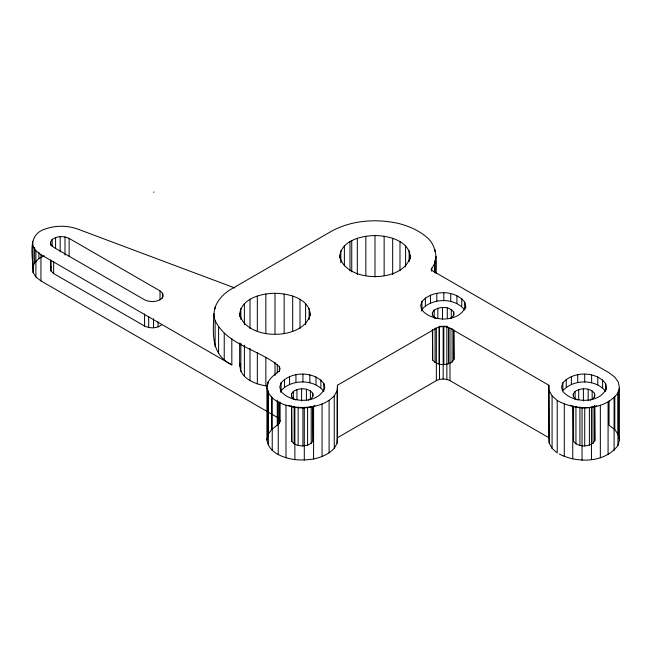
<?xml version="1.0" encoding="UTF-8"?>
<svg xmlns="http://www.w3.org/2000/svg" width="652" height="652" viewBox="0 0 652 652"><rect width="100%" height="100%" fill="white"/><g stroke="black" fill="none" stroke-linecap="round" stroke-linejoin="round"><path stroke-width="0.98" d="M275.005 375.495L275.005 362.373M291.493 406.188L291.786 441.437L294.158 443.882L298.143 445.495L302.935 445.952L302.935 407.427M302.935 445.952L307.605 445.161L311.216 443.287L313.058 440.687L313.058 406.212M436.049 273.604C436.644 260.702 437.533 245.519 426.098 236.684C418.193 230.099 408.6 226.105 398.731 223.497C376.465 218.542 352.121 220.115 331.819 231.052L231.827 288.779C220.775 294.867 210.669 307.328 215.119 320.588C226.823 344.59 257.76 349.39 277.279 364.875L279.366 366.677L280.099 368.812L279.366 370.939C273.856 375.299 266.953 379.66 266.929 387.565L266.929 440.051C268.868 453.034 283.587 457.916 294.875 459.619C308.64 460.891 324.272 458.853 334.248 448.364L334.248 395.886L337.1 390.687L337.459 385.226L436.351 328.135C440.581 326.033 445.748 326.033 449.978 328.135L548.87 385.226L549.228 443.164L552.081 448.364L557.224 452.944L557.224 400.467L552.081 395.886L549.228 390.687M339.643 257.996C339.904 240.857 361.078 235.747 374.99 235.568C389.187 235.617 411.029 241.297 410.344 259.007M432.382 329.92L432.683 360.091C437.207 365.796 446.351 365.699 452.105 361.942L453.947 359.342L453.947 329.945M432.382 315.723L432.382 312.683L434.224 310.083C439.978 306.326 449.122 306.228 453.645 311.933L453.947 314.737L452.105 317.337L450.304 318.274M334.248 448.364L337.1 443.164L337.459 437.712L337.459 385.226M434.705 272.438L434.705 263.351L436.049 256.448M266.929 440.051L268.013 434.631L268.013 390.222M239.651 316.733C238.974 299.023 260.808 293.343 275.005 293.294C288.917 293.473 310.091 298.583 310.352 315.723M267.687 386.041C256.024 384.867 237.923 377.989 240.254 363.547M310.352 313.71C304.826 341.192 245.176 341.192 239.651 313.71M410.344 255.983C404.819 283.465 345.169 283.465 339.643 255.983M559.245 453.988C577.379 463.409 604.909 463.018 617.957 445.438L617.957 392.96L619.4 387.565L618.316 382.145L614.779 377.084L609.049 372.748L431.037 269.969L434.705 263.351M617.957 445.438L619.4 440.051L619.4 387.565M281.085 382.814L279.789 386.807L280.686 390.833C290.107 403.775 319.178 404.24 324.761 387.549L323.857 383.523C314.085 370.98 291.468 371.045 281.085 382.814L281.085 390.687L280.564 392.284M421.974 301.468L420.679 305.462L421.575 309.496C430.996 322.43 460.067 322.895 465.65 306.212L464.754 302.178C454.982 289.635 432.357 289.7 421.974 301.468L421.974 309.341L421.461 310.939M562.872 382.814L561.568 386.807L562.472 390.833C571.885 403.775 600.957 404.24 606.539 387.549L605.643 383.523C595.871 370.98 573.247 371.045 562.872 382.814L562.872 390.687C573.247 378.918 595.871 378.853 605.643 391.396L605.643 383.523M268.013 434.631L271.55 429.57L279.366 423.417L280.099 421.29L280.099 402.113M280.099 421.29L279.366 419.163L277.279 417.353L40.946 280.906L35.901 276.994L33.04 272.397C33.554 257.393 25.819 234.899 45.135 229.048C55.412 225.388 66.822 225.347 77.148 228.86L234.818 287.972M32.6 267.532L34.613 262.789L38.916 258.591L44.246 255.763M50.538 242.153L52.144 239.504C57.009 235.91 63.774 235.845 69.12 238.404L160.017 290.882L162.609 293.253L163.147 296.049L161.541 298.697C156.684 302.292 149.911 302.357 144.565 299.798L53.668 247.32L51.084 244.948L50.538 242.153L50.538 245.185M161.541 324.932C156.684 328.535 149.911 328.6 144.565 326.041L53.668 273.563L51.084 271.183L50.538 268.396L51.337 267.067M291.493 397.068L291.493 394.028L293.335 391.428C299.089 387.671 308.233 387.565 312.756 393.278L313.058 396.074L311.216 398.674L308.51 400.083M573.271 396.049L573.271 394.028L575.113 391.428C580.875 387.671 590.011 387.565 594.542 393.278L594.836 396.074L592.994 398.674L590.288 400.083M573.271 406.188L573.573 441.437C578.096 447.142 587.24 447.036 592.994 443.287L594.836 440.687L594.836 406.212M557.224 400.467C575.618 410.988 604.347 411.127 617.957 392.96M281.085 390.687C291.468 378.918 314.085 378.853 323.857 391.396M421.974 309.341C432.357 297.573 454.982 297.508 464.754 310.05L464.754 302.178M266.929 387.565C268.868 400.556 283.587 405.438 294.875 407.133C308.64 408.405 324.272 406.367 334.248 395.886M153.953 191.965L153.701 192.299M337.459 437.712L436.351 380.621C440.581 378.51 445.748 378.51 449.978 380.621L548.87 437.712L549.228 443.164M314.965 405.772C306.456 408.788 296.929 408.706 288.534 405.332M596.751 405.772C588.234 408.788 578.715 408.706 570.313 405.332M447.5 326.318L439.554 326.367M436.644 318.583L435.055 317.931L432.683 315.486L432.382 312.683M577.533 399.92L575.944 399.277L573.573 396.823L573.271 394.028M295.755 399.92L294.158 399.277L291.786 396.823L291.493 394.028M32.6 241.289L33.04 246.163L35.901 250.751L40.946 254.671L231.827 364.875L231.827 338.632M213.946 313.71C212.878 334.028 210.873 354.517 231.827 364.875M619.4 440.051L618.316 434.631L614.779 429.57L609.049 425.226L609.049 401.004M594.836 440.687L594.542 405.438M453.947 359.342L453.645 330.181M313.058 440.687L312.756 406.457M618.316 391.233L618.316 434.631M614.779 396.261L614.779 429.57M614.094 397.94L614.094 450.418M608.08 402.154L608.08 454.631M606.539 387.549L606.539 389.521M602.627 379.847L602.627 387.72M600.345 405.291L600.345 457.769M597.794 376.897L597.794 384.77M594.542 393.278L594.542 397.329M592.994 406.783L592.994 443.287M592.171 390.825L592.171 398.934M591.617 374.949L591.617 382.822M591.454 407.133L591.454 459.619M589.392 407.655L589.392 445.161M588.186 389.211L588.186 400.361M584.722 407.427L584.722 445.952M584.705 374.199L584.705 382.064M583.393 388.755L583.393 400.923M582.032 407.557L582.032 460.035M579.921 406.97L579.921 445.495M578.723 389.546L578.723 399.684M577.721 374.713L577.721 382.585M575.944 406.375L575.944 443.882M575.113 391.428L575.113 399.537M573.573 406.962L573.573 441.437M572.749 406.514L572.749 459M571.364 376.457L571.364 384.33M566.246 379.244L566.246 387.117M564.282 404.093L564.282 456.571M552.081 395.886L552.081 448.364M548.87 385.226L548.87 437.712M465.65 306.212L465.65 308.176M461.738 298.51L461.738 306.375M456.905 295.552L456.905 303.424M453.645 311.933L453.645 315.984M452.105 328.486L452.105 361.942M451.274 309.48L451.274 318.608M450.728 293.604L450.728 301.477M449.978 328.135L449.978 380.621M448.494 327.328L448.494 363.824M447.296 307.866L447.296 318.005M446.856 326.929L446.856 379.415M443.808 292.854L443.808 300.727M443.833 326.09L443.833 364.615M443.164 326.505L443.164 378.991M442.496 307.41L442.496 319.578M439.472 326.929L439.472 379.415M439.032 326.644L439.032 364.158M437.834 308.2L437.834 318.339M436.832 293.376L436.832 301.248M436.351 328.135L436.351 380.621M435.055 328.07L435.055 362.545M435.014 249.52L435.014 251.542M435.014 260.621L435.014 272.732M434.224 310.083L434.224 318.192M432.683 329.676L432.683 360.091M431.657 268.078L431.657 271.11M430.467 295.111L430.467 302.984M425.357 297.899L425.357 305.772M409.138 250.694L409.138 261.802M405.609 245.78L405.609 266.97M399.986 241.55L399.986 270.816M392.667 238.306L392.667 274.639M384.142 236.268L384.142 275.625M374.99 235.568L374.99 276.945M365.845 236.268L365.845 275.625M357.312 238.306L357.312 274.639M351.746 240.539L351.746 271.827M349.994 241.55L349.994 270.816M344.378 245.78L344.378 265.959M340.841 250.694L340.841 262.805M337.1 390.687L337.1 443.164M329.105 400.467L329.105 452.944M323.857 383.523L323.857 390.409M322.047 404.093L322.047 456.571M320.849 379.847L320.849 387.72M316.016 376.897L316.016 384.77M313.579 406.514L313.579 459M312.756 393.278L312.756 396.318M311.216 406.783L311.216 443.287M310.385 390.825L310.385 398.934M309.839 374.949L309.839 382.822M309.154 308.429L309.154 319.529M307.605 407.655L307.605 445.161M306.407 389.211L306.407 400.361M305.617 303.506L305.617 324.696M304.297 407.557L304.297 460.035M302.919 374.199L302.919 382.064M301.607 388.755L301.607 400.923M300.002 299.276L300.002 328.543M298.143 406.97L298.143 445.495M296.945 389.546L296.945 399.684M295.943 374.713L295.943 382.585M294.875 407.133L294.875 459.619M294.158 406.375L294.158 443.882M293.335 391.428L293.335 399.537M292.683 296.032L292.683 331.355M291.786 405.952L291.786 441.437M289.578 376.457L289.578 384.33M285.983 405.291L285.983 457.769M284.459 379.244L284.459 387.117M284.15 293.995L284.15 333.351M279.366 366.677L279.366 371.73M279.366 402.007L279.366 423.417M278.249 402.154L278.249 454.631M277.279 364.875L277.279 372.952M277.279 400.198L277.279 425.226M275.005 293.294L275.005 333.669M272.234 397.94L272.234 450.418M271.55 396.261L271.55 429.57M268.371 392.96L268.371 445.438M268.013 382.145L268.013 384.167M265.853 293.995L265.853 333.351M265.853 357.646L265.853 385.902M257.328 296.032L257.328 331.355M257.328 352.577L257.328 383.865M250.009 299.276L250.009 328.543M250.009 348.323L250.009 380.621M244.386 303.506L244.386 324.696M244.386 345.104L244.386 376.391M240.857 308.429L240.857 319.529M240.857 343.213L240.857 371.469M239.651 342.976L239.651 366.188M224.231 333.294L224.231 359.529M218.591 327.198L218.591 353.441M215.119 306.831L215.119 308.852M215.119 320.588L215.119 346.823M162.609 293.253L162.609 298.306M160.017 290.882L160.017 299.961M158.102 321.876L158.102 326.921M153.513 318.763L153.513 327.85M148.68 316.432L148.68 327.532M144.565 313.93L144.565 326.041M69.12 238.404L69.12 256.57M65.004 236.904L65.004 255.071M60.171 236.594L60.171 251.729M55.583 237.515L55.583 248.624M53.668 261.452L53.668 273.563M52.144 239.504L52.144 246.57M51.084 260.083L51.084 271.183M50.538 260.319L50.538 268.396M40.946 254.671L40.946 280.906M38.916 252.536L38.916 258.591M35.901 250.751L35.901 276.994M34.613 247.654L34.613 262.789M33.04 246.163L33.04 272.397"/></g></svg>
